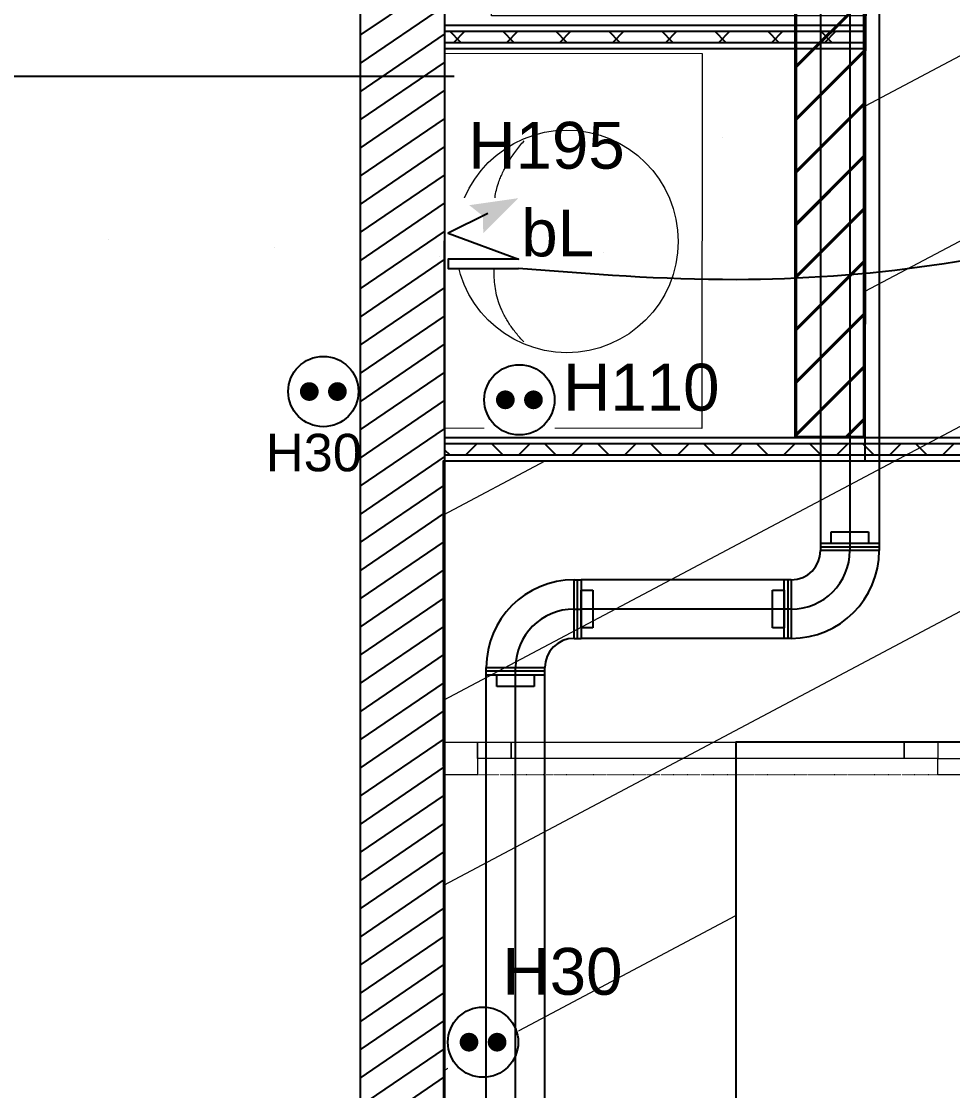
# Model space of a CAD drawing. Header units: millimetres. Extents: x 522027 to 600964, y -380282 to -298602.
# Drawn here: x 582096 to 584084, y -348273 to -345992 of the extents above; entities that cross this region are included whole.
import ezdxf

# ---------------------------------------------------------------- set-up
doc = ezdxf.new("R2010")
doc.units = ezdxf.units.MM
doc.set_wipeout_variables(frame=1)
doc.linetypes.add('Style de ligne -5', pattern=[0.20828, 0.069425, -0.138855])
for name, color, linetype in [('3-BAT C-Niveau -2', 7, 'Continuous'), ('prlm-CHAUFF', 4, 'Continuous'), ('prlm-EAU-EPEXT', 145, 'Continuous'), ('prlm-MOD', 64, 'Continuous')]:
    doc.layers.add(name, color=color, linetype=linetype)
doc.layers.add('faux plafond', color=9, linetype='Continuous', lineweight=15)
doc.layers.add('prlm-ELEC-CFO', color=1, linetype='Continuous', lineweight=25)
doc.styles.add('Arial', font='arial.ttf')

# ---------------------------------------------------------------- blocks, each defined once
blk = doc.blocks.new('Groupe-23-1')
at = {"color": 7, "linetype": 'Continuous', "lineweight": 13}
for p, q in [((16804.28, -46823.16), (16867.16, -46953.77)), ((16804.28, -46823.16), (16830.29, -46960.72)), ((16804.28, -46823.16), (16895.59, -46929.29)), ((16867.16, -46953.77), (16895.64, -46929.24)), ((16867.16, -46953.77), (16830.23, -46960.73))]:
    blk.add_line(p, q, dxfattribs=at)
at = {"color": 7, "linetype": 'Continuous', "lineweight": 13, "flags": 128}
blk.add_lwpolyline([(16990.98, -46787.86), (17016.99, -46925.42), (16830.29, -46960.72), (16804.28, -46823.16)], close=True, dxfattribs=at)
blk = doc.blocks.new('Groupe-25-1')
at = {"color": 7, "linetype": 'Continuous', "lineweight": 13}
for p, q in [((16763.16, -46490.46), (16802.14, -46497.36)), ((16762.28, -46499.22), (16799.6, -46524.18)), ((16756.03, -46504.38), (16780.39, -46539.85))]:
    blk.add_line(p, q, dxfattribs=at)
at = {"color": 7, "linetype": 'Continuous', "lineweight": 13, "flags": 128}
blk.add_lwpolyline([(16766.02, -46569.57), (16751.14, -46490.96), (16829.74, -46476.08), (16844.63, -46554.68)], close=True, dxfattribs=at)
blk = doc.blocks.new('Groupe-26-1')
at = {"color": 7, "linetype": 'Continuous', "lineweight": 13, "flags": 128}
blk.add_lwpolyline([(16811.74, -46569.09), (16826.56, -46647.71), (16772.51, -46657.9), (16757.69, -46579.29)], close=True, dxfattribs=at)
at = {"color": 7, "linetype": 'Continuous', "lineweight": 13}
for centre, major_axis in [((16790.82, -46613.86), (-23.34, -4.4)), ((16781.29, -46615.54), (0.46, -2.46)), ((16771.33, -46617.63), (0.28, -1.47))]:
    blk.add_ellipse(centre, major_axis=major_axis, ratio=1, dxfattribs=at)
blk.add_open_spline([(16785.8, -46636.65), (16778.41, -46631.46), (16775.42, -46616.15), (16773.02, -46602.86), (16777.85, -46594.45)], degree=2, dxfattribs=at)
blk = doc.blocks.new('Groupe-28-1')
at = {"color": 7, "linetype": 'Style de ligne -5', "lineweight": 5, "flags": 128}
blk.add_lwpolyline([(16784.94, -46723.74), (16992.08, -46684.51), (16993.38, -46691.39), (16786.24, -46730.62)], close=True, dxfattribs=at)
at = {"color": 7, "linetype": 'Continuous', "lineweight": 18, "flags": 128}
for points in [[(16985.04, -46685.84), (16992.08, -46684.51), (16993.38, -46691.39), (16986.34, -46692.72)], [(16896.21, -46706.23), (16978.64, -46690.62), (16979.29, -46694.06), (16896.86, -46709.67)], [(16978.64, -46690.62), (16985.69, -46689.28), (16986.34, -46692.72), (16979.29, -46694.06)], [(16881.47, -46705.46), (16888.51, -46704.12), (16889.16, -46707.56), (16882.12, -46708.9)], [(16799.03, -46721.07), (16881.47, -46705.46), (16882.12, -46708.9), (16799.68, -46724.51)], [(16889.16, -46707.56), (16896.21, -46706.23), (16896.86, -46709.67), (16889.81, -46711)], [(16791.99, -46722.4), (16799.03, -46721.07), (16799.68, -46724.51), (16792.64, -46725.84)], [(16784.94, -46723.74), (16791.99, -46722.4), (16793.29, -46729.28), (16786.24, -46730.62)]]:
    blk.add_lwpolyline(points, close=True, dxfattribs=at)
blk = doc.blocks.new('xi.PC')
at = {"color": 0, "lineweight": 5}
blk.add_wipeout([(-7.5, -7.5), (7.5, -7.5), (7.5, 7.5), (-7.5, 7.5)], dxfattribs=at).dxf.layer = 'prlm-ELEC-CFO'
at = {"layer": 'prlm-ELEC-CFO', "color": 0, "linetype": 'ByBlock', "lineweight": 5, "const_width": 2}
for points in [[(-4, 0, 1), (-2, 0, 1)], [(2, 0, 1), (4, 0, 1)]]:
    blk.add_lwpolyline(points, format="xyb", close=True, dxfattribs=at)
at = {"layer": 'prlm-ELEC-CFO', "color": 0, "linetype": 'ByBlock', "lineweight": -2}
blk.add_circle((0, 0), 7.5, dxfattribs=at)
blk = doc.blocks.new('xi.PCHT')
at = {"color": 0, "lineweight": 5}
blk.add_wipeout([(-7.5, -7.5), (7.5, -7.5), (7.5, 7.5), (-7.5, 7.5)], dxfattribs=at).dxf.layer = 'prlm-ELEC-CFO'
at = {"layer": 'prlm-ELEC-CFO', "color": 0, "linetype": 'ByBlock', "lineweight": 5, "const_width": 2}
for points in [[(-4, 0, 1), (-2, 0, 1)], [(2, 0, 1), (4, 0, 1)]]:
    blk.add_lwpolyline(points, format="xyb", close=True, dxfattribs=at)
at = {"layer": 'prlm-ELEC-CFO', "color": 0, "linetype": 'ByBlock', "lineweight": -2}
blk.add_circle((0, 0), 7.5, dxfattribs=at)
blk = doc.blocks.new('xi.BL')
at = {"color": 0, "lineweight": 5}
blk.add_wipeout([(-7.5, -7.5), (7.5, -7.5), (7.5, 7.5), (-7.5, 7.5)], dxfattribs=at).dxf.layer = 'prlm-ELEC-CFO'
at = {"layer": 'prlm-ELEC-CFO', "lineweight": 5}
blk.add_hatch(color=0, dxfattribs=at).paths.add_polyline_path([(-3, 6), (-0.1, 3.7), (0, 0), (7.5, 7.5)])
at = {"layer": 'prlm-ELEC-CFO', "color": 0}
blk.add_lwpolyline([(0.95, 4.23), (-7.5, 0), (7.5, -5.5), (-7.5, -5.5), (-7.5, -7.5), (7.5, -7.5)], dxfattribs=at)

msp = doc.modelspace()

# ---------------------------------------------------------------- hatches: boundary and pattern name
h = msp.add_hatch()
h.set_pattern_fill('02_ISOLANT', color=256, scale=10, angle=-0.0001, style=0, pattern_type=2)
h.set_pattern_definition([(44.999876, (505019.33, 142779.7), (-56.56842, 56.568665), []), (134.999876, (505019.33, 142779.7), (56.568665, 56.56842), [])])
h.paths.add_polyline_path([(582999, -346012.9), (582999, -346036.9), (583894, -346036.9), (583894, -346012.9)])
h = msp.add_hatch()
h.set_pattern_fill('02_ISOLANT', color=256, scale=10, style=0, pattern_type=2)
h.set_pattern_definition([(44.999993, (505019.33, 142779.7), (-56.568536, 56.568549), []), (134.999993, (505019.33, 142779.7), (56.568549, 56.568536), [])])
h.paths.add_polyline_path([(583000.5, -346892.9), (583000.5, -346916.9), (585442.9, -346916.9), (585418.9, -346892.9)])
at = {"layer": '3-BAT C-Niveau -2'}
h = msp.add_hatch(dxfattribs=at)
h.set_pattern_fill('MURS MACONNERIE-2', color=256, scale=10, angle=-10.7236, style=0, pattern_type=2)
h.set_pattern_definition([(34.276399, (505201.977, 142745.115), (-23.42441, 44.173488), [])])
h.paths.add_polyline_path([(582999, -344229.2), (582819, -344229.2), (582819, -350942.7), (582999, -350942.7)])
at = {"layer": 'faux plafond'}
h = msp.add_hatch(dxfattribs=at)
h.set_pattern_fill('BA 13', color=256, scale=10, angle=-10.7236, style=0, pattern_type=2)
h.set_pattern_definition([(207.93621, (505019.33, 142779.7), (-142.2261, 319.79952), [])])
h.paths.add_polyline_path([(585106.2, -346879.7), (585106.2, -347529.9), (583620.8, -347529.9), (583620.8, -350842.7), (582999, -350842.7), (582996.7, -346929.9), (583896.7, -346929.9), (583899, -345179.9), (585405.9, -345179.9), (585405.9, -346879.9)])

# ---------------------------------------------------------------- linework, layer by layer
for p, q in [((582999, -345999.9), (583894, -345999.9)), ((582999, -345999.9), (583894, -345999.9)), ((583894, -346049.9), (583894, -345999.9)), ((582999, -346012.9), (583894, -346012.9)), ((582999, -346012.9), (583894, -346012.9)), ((582999, -346036.9), (583894, -346036.9)), ((582999, -346036.9), (583894, -346036.9)), ((582999, -346049.9), (583894, -346049.9)), ((583000.5, -346879.9), (585405.9, -346879.9)), ((583000.5, -346879.9), (585405.9, -346879.9)), ((583000.5, -346892.9), (585418.9, -346892.9)), ((583000.5, -346892.9), (585418.9, -346892.9)), ((583000.5, -346916.9), (585442.9, -346916.9)), ((583000.5, -346916.9), (585442.9, -346916.9)), ((583000.5, -346929.9), (585455.9, -346929.9))]:
    msp.add_line(p, q)
at = {"layer": '3-BAT C-Niveau -2'}
for p, q in [((582819, -344229.2), (582819, -350942.7)), ((582819, -344229.2), (582819, -346774.5)), ((582999, -344229.2), (582999, -350942.7)), ((582999, -344229.2), (582999, -350942.7)), ((582819, -347134.5), (582819, -350942.7))]:
    msp.add_line(p, q, dxfattribs=at)
at = {"layer": '3-BAT C-Niveau -2', "ltscale": 50.8, "flags": 128}
msp.add_lwpolyline([(585106.2, -346879.7), (585106.2, -347529.9), (583620.8, -347529.9), (583620.8, -350842.7), (582999, -350842.7), (582996.7, -346929.9), (583896.7, -346929.9), (583899, -345179.9)], dxfattribs=at)
at = {"layer": 'prlm-CHAUFF'}
for p, q in [((583801.7, -344887.5), (583801.7, -347105.9)), ((583864.2, -344887.5), (583864.2, -347105.9)), ((583926.7, -344887.5), (583926.7, -347105.9)), ((583824.2, -347105.9), (583824.2, -347080.9)), ((583824.2, -347080.9), (583904.2, -347080.9)), ((583904.2, -347080.9), (583904.2, -347105.9)), ((583801.7, -347105.9), (583801.7, -347120.9)), ((583926.7, -347105.9), (583801.7, -347105.9)), ((583801.7, -347113.4), (583926.7, -347113.4)), ((583926.7, -347120.9), (583801.7, -347120.9)), ((583904.2, -347105.9), (583824.2, -347105.9)), ((583864.2, -347105.9), (583864.2, -347120.9)), ((583926.7, -347105.9), (583926.7, -347120.9)), ((583275.5, -347308.4), (583275.5, -347183.4)), ((583275.5, -347183.4), (583290.5, -347183.4)), ((583283, -347308.4), (583283, -347183.4)), ((583724.2, -347183.4), (583290.5, -347183.4)), ((583290.5, -347183.4), (583290.5, -347308.4)), ((583739.2, -347183.4), (583724.2, -347183.4)), ((583724.2, -347308.4), (583724.2, -347183.4)), ((583731.7, -347183.4), (583731.7, -347308.4)), ((583739.2, -347183.4), (583739.2, -347308.4)), ((583290.5, -347205.9), (583315.5, -347205.9)), ((583290.5, -347285.9), (583290.5, -347205.9)), ((583315.5, -347205.9), (583315.5, -347285.9)), ((583699.2, -347285.9), (583699.2, -347205.9)), ((583699.2, -347205.9), (583724.2, -347205.9)), ((583724.2, -347205.9), (583724.2, -347285.9)), ((583275.5, -347245.9), (583290.5, -347245.9)), ((583724.2, -347245.9), (583290.5, -347245.9)), ((583739.2, -347245.9), (583724.2, -347245.9)), ((583315.5, -347285.9), (583290.5, -347285.9)), ((583724.2, -347285.9), (583699.2, -347285.9)), ((583275.5, -347308.4), (583290.5, -347308.4)), ((583724.2, -347308.4), (583290.5, -347308.4)), ((583739.2, -347308.4), (583724.2, -347308.4)), ((583088, -347370.9), (583213, -347370.9)), ((583088, -347385.9), (583088, -347370.9)), ((583213, -347378.4), (583088, -347378.4)), ((583150.5, -347385.9), (583150.5, -347370.9)), ((583213, -347385.9), (583213, -347370.9)), ((583088, -347385.9), (583213, -347385.9)), ((583110.5, -347410.9), (583110.5, -347385.9)), ((583110.5, -347385.9), (583190.5, -347385.9)), ((583190.5, -347385.9), (583190.5, -347410.9)), ((583213, -351201.3), (583213, -347385.9)), ((583190.5, -347410.9), (583110.5, -347410.9))]:
    msp.add_line(p, q, dxfattribs=at)
for centre, radius, start, end in [((583739.2, -347120.9), 187.5, 270, 0), ((583739.2, -347120.9), 62.5, 270, 0), ((583739.2, -347120.9), 125, 270, 0), ((583275.5, -347370.9), 187.5, 90, 180), ((583275.5, -347370.9), 125, 90, 180), ((583275.5, -347370.9), 62.5, 90, 180)]:
    msp.add_arc(centre, radius, start, end, dxfattribs=at)
at = {"layer": 'prlm-EAU-EPEXT', "ltscale": 20}
msp.add_line((577121.1, -346108.7), (583019.9, -346108.7), dxfattribs=at)
at = {"layer": 'prlm-ELEC-CFO'}
msp.add_spline([(585327, -345531.9), (585100.5, -345981.5), (583622, -346543), (583156.7, -346519)], degree=3, dxfattribs=at)
at = {"layer": 'prlm-MOD', "color": 255}
for p, q in [((583747.4, -346878.5), (583747.4, -345178.5)), ((583893.3, -345177.1), (583893.3, -346878.5)), ((583747.4, -346088.2), (583893.3, -345942.3)), ((583747.4, -346200.4), (583893.3, -346054.5)), ((583747.4, -346312.7), (583893.3, -346166.8)), ((583747.4, -346424.9), (583893.3, -346279)), ((583747.4, -346537.2), (583893.3, -346391.3)), ((583747.4, -346649.5), (583893.3, -346503.5)), ((583747.4, -346761.7), (583893.3, -346615.8)), ((583747.4, -346874), (583893.3, -346728))]:
    msp.add_line(p, q, dxfattribs=at)
at = {"layer": 'prlm-MOD'}
for p, q in [((583750.1, -346089.6), (583896, -345943.7)), ((583750.1, -346201.9), (583896, -346056)), ((583750.1, -346314.1), (583896, -346168.2)), ((583591.5, -346240.3), (583591.5, -346240.3)), ((583750.1, -346426.4), (583896, -346280.5)), ((583750.1, -346538.6), (583896, -346392.7)), ((582282.6, -346457.7), (582282.6, -346457.7)), ((582637, -346475.3), (582637, -346475.3)), ((582987.9, -346492.8), (582987.9, -346492.8)), ((583750.1, -346650.9), (583896, -346505)), ((583750.1, -346763.1), (583896, -346617.2)), ((583750.1, -346875.4), (583896, -346729.5)), ((583855.1, -346878.5), (583893.3, -346840.3)), ((583857.9, -346879.9), (583896, -346841.7)), ((583893.3, -346878.5), (583747.4, -346878.5)), ((583893.3, -346878.5), (583893.3, -346878.5)), ((583893.3, -346878.5), (583893.3, -346878.5))]:
    msp.add_line(p, q, dxfattribs=at)
msp.add_lwpolyline([(583750.1, -346879.9), (583750.1, -345179.9), (583896, -345178.5), (583896, -346879.9), (583896, -346879.9), (583896, -346879.9)], close=True, dxfattribs=at)

# ---------------------------------------------------------------- block references
at = {"xscale": 10, "yscale": 10, "zscale": 10, "rotation": 349.2763985886067}
for name in ['Groupe-25-1', 'Groupe-26-1', 'Groupe-28-1', 'Groupe-23-1']:
    msp.add_blockref(name, (505019.3, 142779.7), dxfattribs=at)

# ---------------------------------------------------------------- texts
at = {"layer": 'prlm-ELEC-CFO', "style": 'Arial'}
for s, height, p in [('H195', 100, (583049.7, -346306.2)), ('H110', 100, (583252, -346822.4)), ('H30', 80, (582617.6, -346951.9)), ('H30', 100, (583122.6, -348068.9))]:
    msp.add_text(s, height=height, dxfattribs=at).set_placement(p)

# ---------------------------------------------------------------- next in the draw order: block references
at = {"layer": 'prlm-ELEC-CFO', "xscale": 10, "yscale": 10, "zscale": 10}
for name, p in [('xi.PC', (582740.3, -346781.7)), ('xi.PCHT', (583158.8, -346799.4)), ('xi.PC', (583081.2, -348170.1))]:
    msp.add_blockref(name, p, dxfattribs=at)

# ---------------------------------------------------------------- next in the draw order: texts
at = {"layer": 'prlm-ELEC-CFO', "insert": (583240.5, -346444), "char_height": 100, "attachment_point": 5, "line_spacing_factor": 0.8, "style": 'Arial', "bg_fill": 3, "box_fill_scale": 1.1, "bg_fill_color": 256, "bg_fill_transparency": 0}
msp.add_mtext('bL', dxfattribs=at)

# ---------------------------------------------------------------- next in the draw order: linework, layer by layer
at = {"layer": 'prlm-CHAUFF'}
for p, q in [((583088, -351201.3), (583088, -347385.9)), ((583150.5, -351201.3), (583150.5, -347385.9))]:
    msp.add_line(p, q, dxfattribs=at)
at = {"layer": 'prlm-MOD'}
msp.add_line((583338.8, -346485.8), (583338.8, -346485.8), dxfattribs=at)

# ---------------------------------------------------------------- next in the draw order: block references
at = {"layer": 'prlm-ELEC-CFO', "xscale": 10, "yscale": 10, "zscale": 10}
msp.add_blockref('xi.BL', (583081.7, -346444), dxfattribs=at)

doc.saveas('drawing.dxf')
